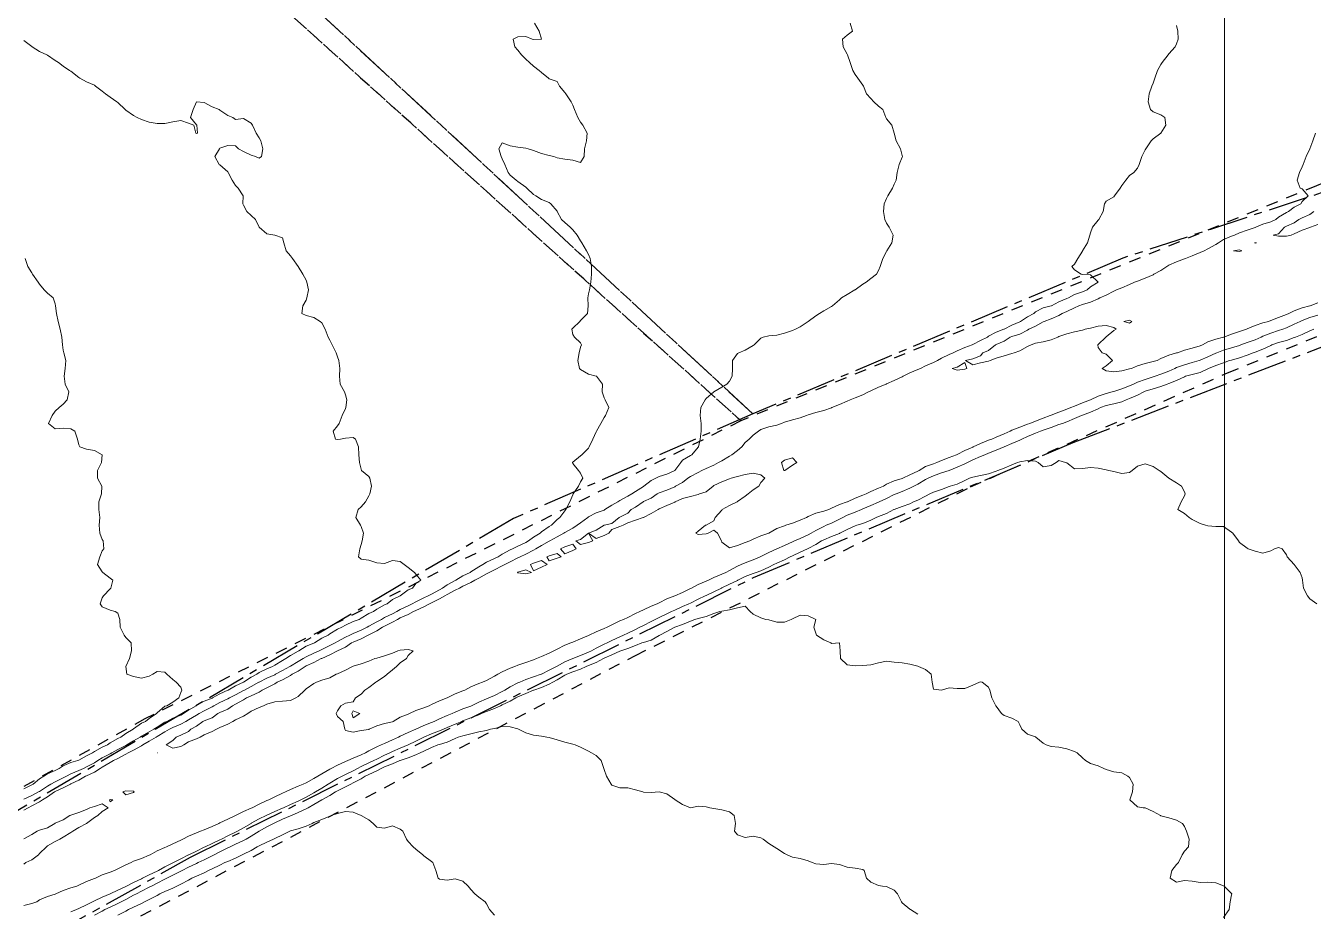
# Model space of a CAD drawing. Header units: centimetres. Extents: x 0 to 642158, y -847 to 649707.
# Drawn here: x 617090.4 to 617172.5, y 620008.1 to 620064.6 of the extents above; entities that cross this region are included whole.
import ezdxf

# ---------------------------------------------------------------- set-up
doc = ezdxf.new("R2010")
doc.units = ezdxf.units.CM
doc.header["$MEASUREMENT"] = 0
doc.linetypes.add('CENTERX2', pattern=[4, 2.5, -0.5, 0.5, -0.5])
doc.linetypes.add('JIS_02_0.7', pattern=[1.35, 0.75, -0.6])
for name, color, linetype, lineweight in [('MEV_grille', 254, 'Continuous', 9), ('WAL_parcellaire agricole', 7, 'JIS_02_0.7', 25), ('WAL_topographie 0.5', 253, 'Continuous', 20)]:
    doc.layers.add(name, color=color, linetype=linetype, lineweight=lineweight)
doc.layers.add('SPW_parcellaire cadastral', color=7, linetype='CENTERX2', lineweight=25, true_color=0xff0542)

# ---------------------------------------------------------------- blocks, each defined once
blk = doc.blocks.new('*U112')
at = {"layer": 'MEV_grille', "transparency": 33554687}
blk.add_lwpolyline([(0, 1825.476), (0, -1825.476)], dxfattribs=at)
blk = doc.blocks.new('*U113')
at = {"layer": 'MEV_grille', "color": 0, "linetype": 'ByBlock', "lineweight": -2, "transparency": 16777216}
blk.add_blockref('*U112', (1800, 0), dxfattribs=at)

msp = doc.modelspace()

# ---------------------------------------------------------------- linework, layer by layer
at = {"layer": 'SPW_parcellaire cadastral'}
for points in [[(617064.759, 620106.478), (617136.737, 620039.849), (617121.465, 620033.179), (617084.443, 620011.372), (616963.37, 620180.072), (616968.009, 620182.814), (617053.863, 620117.239), (617064.759, 620106.478)], [(617064.759, 620106.478), (617115.103, 620149.589), (617131.107, 620131.905), (617146.07, 620115.396), (617189.955, 620066.609), (617194.818, 620061.124), (617160.321, 620049.778), (617136.737, 620039.849), (617064.759, 620106.478)], [(617191.277, 619919.349), (617064.107, 619991.017), (617100.868, 620011.591), (617136.772, 620029.417), (617157.162, 620038.021), (617182.87, 620047.922), (617193.969, 620051.391), (617216.719, 620054.876), (617253.519, 620052.33), (617298.278, 620045.474), (617191.277, 619919.349)]]:
    msp.add_lwpolyline(points, dxfattribs=at)
at = {"layer": 'WAL_parcellaire agricole'}
for points in [[(617260.3, 620061.096), (617237.514, 620062.544), (617224.564, 620063.473), (617209.3, 620064.59), (617202.134, 620064.09), (617191.968, 620060.755), (617187.968, 620060.921), (617172.676, 620054.387), (617135.971, 620039.415), (617008.458, 620154.4), (617004.365, 620160.596), (617050.958, 620154.904), (617075.457, 620161.407)], [(617004.365, 620160.596), (617008.458, 620154.4), (617135.971, 620039.415), (617097.973, 620020.411), (617076.475, 620008.409), (617057.809, 619999.407), (617044.144, 619991.405), (617027.645, 619979.57), (617009.147, 619966.735), (616986.816, 619950.066), (616958.152, 619932.729), (616872.99, 619891.386), (616829.993, 619869.882)], [(616834.393, 619862.141), (616901.115, 619894.202), (616963.611, 619923.834), (616998.733, 619944.275), (617044.542, 619975.155), (617078.601, 619997.784), (617129.239, 620024.449), (617150.605, 620035.193), (617167.005, 620042.471), (617183.636, 620049.254), (617195.968, 620052.589), (617205.635, 620054.257), (617214.468, 620054.924), (617225.801, 620055.092), (617244.635, 620054.095), (617264.801, 620051.764), (617279.268, 620048.932), (617287.568, 620047.033), (617298.302, 620043.934), (617316.303, 620037.27), (617206.585, 619911.125), (617193.234, 619891.652), (617159.761, 619845.532), (616438.339, 619756.31)]]:
    msp.add_lwpolyline(points, dxfattribs=at)
at = {"layer": 'WAL_topographie 0.5'}
for points in [[(617122.8, 620064.75), (617123.113, 620064.25), (617123.25, 620063.75), (617123.25, 620063.75), (617123.25, 620063.75), (617122.75, 620063.715), (617122.667, 620063.75), (617122.25, 620063.917), (617121.75, 620063.886), (617121.45, 620063.75), (617121.547, 620063.25), (617121.75, 620063.047), (617121.987, 620062.75), (617122.25, 620062.466), (617122.485, 620062.25), (617122.75, 620062.019), (617123.112, 620061.75), (617123.25, 620061.607), (617123.704, 620061.25), (617123.75, 620061.202), (617124.25, 620061.042), (617124.396, 620060.75), (617124.75, 620060.345), (617124.799, 620060.25), (617125.147, 620059.75), (617125.25, 620059.528), (617125.369, 620059.25), (617125.564, 620058.75), (617125.75, 620058.44), (617125.898, 620058.25), (617126.161, 620057.75), (617126.12, 620057.25), (617126, 620056.75), (617125.985, 620056.25), (617125.75, 620055.886), (617125.25, 620056.019), (617124.75, 620056.083), (617124.25, 620056.167), (617124.036, 620056.25), (617123.75, 620056.33), (617123.25, 620056.458), (617122.75, 620056.641), (617122.4, 620056.75), (617122.25, 620056.795), (617121.75, 620056.847), (617121.25, 620056.94), (617120.75, 620057.135), (617120.532, 620056.75), (617120.687, 620056.25), (617120.75, 620056.118), (617120.909, 620055.75), (617121.136, 620055.25), (617121.25, 620055.077), (617121.63, 620054.75), (617121.75, 620054.664), (617122.25, 620054.307), (617122.311, 620054.25), (617122.75, 620053.841), (617122.898, 620053.75), (617123.25, 620053.529), (617123.75, 620053.329), (617123.857, 620053.25), (617124.25, 620052.772), (617124.264, 620052.75), (617124.536, 620052.25), (617124.75, 620052.05), (617125.083, 620051.75), (617125.25, 620051.583), (617125.523, 620051.25), (617125.75, 620050.893), (617125.831, 620050.75), (617126.12, 620050.25), (617126.25, 620050.017), (617126.355, 620049.75), (617126.444, 620049.25), (617126.447, 620048.75), (617126.398, 620048.25), (617126.31, 620047.75), (617126.25, 620047.5), (617126.208, 620047.25), (617126.224, 620046.75), (617126.191, 620046.25), (617125.75, 620045.795), (617125.705, 620045.75), (617125.25, 620045.309), (617125.191, 620045.25), (617125.25, 620044.917), (617125.35, 620044.75), (617125.75, 620044.387), (617125.797, 620044.25), (617125.75, 620044.1), (617125.662, 620043.75), (617125.58, 620043.25), (617125.676, 620042.75), (617125.75, 620042.682), (617126.25, 620042.383), (617126.75, 620042.26), (617126.769, 620042.25), (617127.142, 620041.75), (617127.121, 620041.25), (617127.25, 620040.875), (617127.315, 620040.75), (617127.55, 620040.25), (617127.335, 620039.75), (617127.25, 620039.629), (617127.038, 620039.25), (617126.769, 620038.75), (617126.75, 620038.715), (617126.536, 620038.25), (617126.285, 620037.75), (617126.25, 620037.676), (617125.824, 620037.25), (617125.75, 620037.173), (617125.25, 620036.78), (617125.222, 620036.75), (617125.25, 620036.691), (617125.625, 620036.25), (617125.75, 620036.083), (617125.885, 620035.75), (617125.75, 620035.512), (617125.605, 620035.25), (617125.28, 620034.75), (617125.25, 620034.695), (617125.06, 620034.25), (617124.815, 620033.75), (617124.75, 620033.683), (617124.426, 620033.25), (617124.25, 620033.113), (617123.891, 620032.75), (617123.75, 620032.669), (617123.25, 620032.33), (617123.167, 620032.25), (617122.75, 620031.995), (617122.429, 620031.75), (617122.25, 620031.655), (617121.75, 620031.429), (617121.415, 620031.25), (617121.25, 620031.177), (617120.75, 620030.911), (617120.497, 620030.75), (617120.25, 620030.63), (617119.75, 620030.392), (617119.522, 620030.25), (617119.25, 620030.106), (617118.75, 620029.774), (617118.711, 620029.75), (617118.25, 620029.534), (617117.786, 620029.25), (617117.75, 620029.232), (617117.25, 620028.964), (617116.935, 620028.75), (617116.75, 620028.645), (617116.25, 620028.37), (617116.037, 620028.25), (617115.75, 620028.122), (617115.25, 620027.879), (617115.017, 620027.75), (617114.75, 620027.625), (617114.25, 620027.384), (617114.027, 620027.25), (617113.75, 620027.112), (617113.25, 620026.864), (617113.048, 620026.75), (617112.75, 620026.594), (617112.25, 620026.313), (617112.136, 620026.25), (617111.75, 620026.07), (617111.25, 620025.858), (617111.027, 620025.75), (617110.75, 620025.617), (617110.25, 620025.339), (617110.098, 620025.25), (617109.75, 620025.08), (617109.25, 620024.833), (617109.089, 620024.75), (617108.75, 620024.591), (617108.25, 620024.361), (617108.06, 620024.25), (617107.75, 620024.078), (617107.25, 620023.774), (617107.212, 620023.75), (617106.75, 620023.485), (617106.302, 620023.25), (617106.25, 620023.224), (617105.75, 620023.005), (617105.25, 620022.755), (617105.242, 620022.75), (617104.75, 620022.481), (617104.32, 620022.25), (617104.25, 620022.211), (617103.75, 620021.95), (617103.362, 620021.75), (617103.25, 620021.687), (617102.75, 620021.447), (617102.365, 620021.25), (617102.25, 620021.183), (617101.75, 620020.921), (617101.439, 620020.75), (617101.25, 620020.645), (617100.75, 620020.351), (617100.57, 620020.25), (617100.25, 620020.072), (617099.75, 620019.857), (617099.545, 620019.75), (617099.25, 620019.578), (617098.75, 620019.287), (617098.686, 620019.25), (617098.25, 620018.985), (617097.84, 620018.75), (617097.75, 620018.693), (617097.25, 620018.411), (617096.909, 620018.25), (617096.75, 620018.161), (617096.25, 620017.895), (617095.961, 620017.75), (617095.75, 620017.623), (617095.25, 620017.329), (617095.12, 620017.25), (617094.75, 620017.016), (617094.25, 620016.782), (617094.179, 620016.75), (617093.75, 620016.509), (617093.25, 620016.266), (617093.217, 620016.25), (617092.75, 620016.005), (617092.25, 620015.777), (617092.204, 620015.75), (617091.75, 620015.438), (617091.44, 620015.25), (617091.25, 620015.116), (617090.75, 620014.858), (617090.523, 620014.75), (617090.25, 620014.582)], [(617142.946, 620064.75), (617143.094, 620064.25), (617142.75, 620064), (617142.444, 620063.75), (617142.483, 620063.25), (617142.75, 620062.779), (617142.763, 620062.75), (617142.935, 620062.25), (617143.096, 620061.75), (617143.25, 620061.489), (617143.433, 620061.25), (617143.75, 620060.798), (617143.785, 620060.75), (617143.967, 620060.25), (617144.25, 620059.955), (617144.446, 620059.75), (617144.75, 620059.47), (617145.025, 620059.25), (617145.21, 620058.75), (617145.25, 620058.667), (617145.583, 620058.25), (617145.75, 620057.75), (617145.75, 620057.75), (617145.87, 620057.25), (617146.154, 620056.75), (617146.25, 620056.333), (617146.263, 620056.25), (617146.25, 620056.221), (617146.05, 620055.75), (617145.937, 620055.25), (617145.864, 620054.75), (617145.75, 620054.5), (617145.634, 620054.25), (617145.328, 620053.75), (617145.25, 620053.583), (617145.113, 620053.25), (617145.064, 620052.75), (617145.136, 620052.25), (617145.25, 620052.015), (617145.417, 620051.75), (617145.687, 620051.25), (617145.583, 620050.75), (617145.276, 620050.25), (617145.25, 620050.208), (617145.026, 620049.75), (617144.848, 620049.25), (617144.75, 620048.987), (617144.609, 620048.75), (617144.25, 620048.483), (617143.947, 620048.25), (617143.75, 620048.127), (617143.25, 620047.76), (617143.233, 620047.75), (617142.75, 620047.471), (617142.391, 620047.25), (617142.25, 620047.121), (617141.817, 620046.75), (617141.75, 620046.705), (617141.25, 620046.432), (617140.974, 620046.25), (617140.75, 620046.099), (617140.266, 620045.75), (617140.25, 620045.74), (617139.75, 620045.41), (617139.446, 620045.25), (617139.25, 620045.171), (617138.75, 620044.993), (617138.25, 620044.867), (617137.75, 620044.832), (617137.389, 620044.75), (617137.25, 620044.676), (617136.811, 620044.25), (617136.75, 620044.203), (617136.25, 620043.92), (617135.845, 620043.75), (617135.75, 620043.696), (617135.433, 620043.25), (617135.434, 620042.75), (617135.413, 620042.25), (617135.25, 620041.936), (617135.072, 620041.75), (617134.75, 620041.554), (617134.25, 620041.25), (617134.25, 620041.25), (617133.75, 620040.828), (617133.685, 620040.75), (617133.414, 620040.25), (617133.363, 620039.75), (617133.444, 620039.25), (617133.446, 620038.75), (617133.363, 620038.25), (617133.272, 620037.75), (617133.25, 620037.723), (617132.849, 620037.25), (617132.75, 620037.206), (617132.25, 620036.902), (617132.145, 620036.75), (617131.766, 620036.25), (617131.75, 620036.238), (617131.25, 620036.015), (617130.75, 620035.87), (617130.544, 620035.75), (617130.25, 620035.606), (617129.779, 620035.25), (617129.75, 620035.231), (617129.25, 620034.909), (617129.007, 620034.75), (617128.75, 620034.616), (617128.25, 620034.332), (617128.13, 620034.25), (617127.75, 620034.028), (617127.3, 620033.75), (617127.25, 620033.723), (617126.75, 620033.535), (617126.25, 620033.28), (617126.212, 620033.25), (617125.75, 620032.915), (617125.536, 620032.75), (617125.25, 620032.573), (617124.75, 620032.289), (617124.688, 620032.25), (617124.25, 620032.011), (617123.78, 620031.75), (617123.75, 620031.733), (617123.25, 620031.466), (617122.888, 620031.25), (617122.75, 620031.17), (617122.25, 620030.918), (617121.894, 620030.75), (617121.75, 620030.677), (617121.25, 620030.427), (617120.913, 620030.25), (617120.75, 620030.16), (617120.25, 620029.909), (617119.927, 620029.75), (617119.75, 620029.656), (617119.25, 620029.384), (617119.007, 620029.25), (617118.75, 620029.106), (617118.25, 620028.864), (617118.026, 620028.75), (617117.75, 620028.606), (617117.25, 620028.346), (617117.085, 620028.25), (617116.75, 620028.053), (617116.25, 620027.817), (617116.107, 620027.75), (617115.75, 620027.563), (617115.25, 620027.328), (617115.09, 620027.25), (617114.75, 620027.067), (617114.25, 620026.841), (617114.067, 620026.75), (617113.75, 620026.569), (617113.25, 620026.323), (617113.115, 620026.25), (617112.75, 620026.017), (617112.25, 620025.773), (617112.202, 620025.75), (617111.75, 620025.509), (617111.25, 620025.301), (617111.15, 620025.25), (617110.75, 620024.984), (617110.25, 620024.75), (617110.25, 620024.75), (617109.75, 620024.492), (617109.25, 620024.269), (617109.208, 620024.25), (617108.75, 620023.996), (617108.25, 620023.783), (617108.188, 620023.75), (617107.75, 620023.457), (617107.366, 620023.25), (617107.25, 620023.166), (617106.75, 620022.898), (617106.397, 620022.75), (617106.25, 620022.644), (617105.75, 620022.382), (617105.444, 620022.25), (617105.25, 620022.111), (617104.75, 620021.877), (617104.45, 620021.75), (617104.25, 620021.614), (617103.75, 620021.341), (617103.552, 620021.25), (617103.25, 620021.03), (617102.75, 620020.819), (617102.61, 620020.75), (617102.25, 620020.476), (617101.75, 620020.287), (617101.671, 620020.25), (617101.25, 620019.938), (617100.895, 620019.75), (617100.75, 620019.599), (617100.25, 620019.368), (617099.955, 620019.25), (617099.75, 620019.027), (617099.321, 620018.75), (617099.75, 620018.534), (617100.25, 620018.656), (617100.456, 620018.75), (617100.75, 620018.94), (617101.25, 620019.14), (617101.496, 620019.25), (617101.75, 620019.389), (617102.25, 620019.613), (617102.537, 620019.75), (617102.75, 620019.869), (617103.25, 620020.083), (617103.582, 620020.25), (617103.75, 620020.351), (617104.25, 620020.575), (617104.53, 620020.75), (617104.75, 620020.901), (617105.25, 620021.146), (617105.539, 620021.25), (617105.75, 620021.355), (617106.25, 620021.491), (617106.75, 620021.541), (617107.25, 620021.575), (617107.601, 620021.75), (617107.75, 620021.831), (617108.167, 620022.25), (617108.25, 620022.317), (617108.75, 620022.661), (617108.917, 620022.75), (617109.25, 620022.882), (617109.75, 620023.033), (617110.172, 620023.25), (617110.25, 620023.285), (617110.75, 620023.516), (617111.199, 620023.75), (617111.25, 620023.774), (617111.75, 620023.922), (617112.25, 620024.088), (617112.626, 620024.25), (617112.75, 620024.291), (617113.25, 620024.423), (617113.75, 620024.601), (617114.099, 620024.75), (617114.25, 620024.784), (617114.75, 620024.827), (617115.064, 620024.75), (617114.75, 620024.444), (617114.641, 620024.25), (617114.25, 620023.978), (617114.017, 620023.75), (617113.75, 620023.528), (617113.409, 620023.25), (617113.25, 620023.122), (617112.75, 620022.792), (617112.685, 620022.75), (617112.25, 620022.404), (617111.988, 620022.25), (617111.75, 620021.982), (617111.399, 620021.75), (617111.25, 620021.488), (617110.75, 620021.403), (617110.468, 620021.25), (617110.25, 620020.923), (617110.162, 620020.75), (617110.25, 620020.563), (617110.607, 620020.25), (617110.721, 620019.75), (617110.75, 620019.673), (617111.25, 620019.555), (617111.75, 620019.664), (617112.25, 620019.742), (617112.276, 620019.75), (617112.75, 620019.977), (617113.25, 620020.11), (617113.75, 620020.229), (617113.801, 620020.25), (617114.25, 620020.512), (617114.75, 620020.719), (617114.836, 620020.75), (617115.25, 620020.948), (617115.75, 620021.123), (617116.083, 620021.25), (617116.25, 620021.334), (617116.75, 620021.56), (617117.231, 620021.75), (617117.25, 620021.761), (617117.75, 620022.014), (617118.25, 620022.196), (617118.372, 620022.25), (617118.75, 620022.443), (617119.25, 620022.66), (617119.491, 620022.75), (617119.75, 620022.866), (617120.25, 620023.125), (617120.474, 620023.25), (617120.75, 620023.407), (617121.25, 620023.634), (617121.558, 620023.75), (617121.75, 620023.828), (617122.25, 620024.001), (617122.75, 620024.173), (617122.941, 620024.25), (617123.25, 620024.389), (617123.75, 620024.607), (617124.051, 620024.75), (617124.25, 620024.859), (617124.75, 620025.109), (617125.122, 620025.25), (617125.25, 620025.306), (617125.75, 620025.512), (617126.25, 620025.729), (617126.298, 620025.75), (617126.75, 620025.964), (617127.25, 620026.167), (617127.439, 620026.25), (617127.75, 620026.406), (617128.25, 620026.652), (617128.478, 620026.75), (617128.75, 620026.881), (617129.25, 620027.131), (617129.516, 620027.25), (617129.75, 620027.362), (617130.25, 620027.594), (617130.625, 620027.75), (617130.75, 620027.807), (617131.25, 620028.053), (617131.75, 620028.25), (617131.75, 620028.25), (617132.25, 620028.468), (617132.75, 620028.713), (617132.829, 620028.75), (617133.25, 620028.971), (617133.75, 620029.182), (617133.898, 620029.25), (617134.25, 620029.414), (617134.75, 620029.64), (617135.003, 620029.75), (617135.25, 620029.87), (617135.75, 620030.136), (617135.997, 620030.25), (617136.25, 620030.366), (617136.75, 620030.556), (617137.207, 620030.75), (617137.25, 620030.771), (617137.75, 620031.025), (617138.25, 620031.245), (617138.261, 620031.25), (617138.75, 620031.471), (617139.25, 620031.694), (617139.382, 620031.75), (617139.75, 620031.913), (617140.25, 620032.135), (617140.455, 620032.25), (617140.75, 620032.428), (617141.25, 620032.684), (617141.41, 620032.75), (617141.75, 620032.89), (617142.25, 620033.139), (617142.46, 620033.25), (617142.75, 620033.391), (617143.25, 620033.582), (617143.652, 620033.75), (617143.75, 620033.792), (617144.25, 620034.01), (617144.75, 620034.231), (617144.789, 620034.25), (617145.25, 620034.465), (617145.75, 620034.704), (617145.863, 620034.75), (617146.25, 620034.903), (617146.75, 620035.119), (617146.992, 620035.25), (617147.25, 620035.383), (617147.75, 620035.667), (617147.903, 620035.75), (617148.25, 620035.913), (617148.75, 620036.087), (617149.241, 620036.25), (617149.25, 620036.253), (617149.75, 620036.446), (617150.25, 620036.674), (617150.409, 620036.75), (617150.75, 620036.913), (617151.25, 620037.139), (617151.513, 620037.25), (617151.75, 620037.34), (617152.25, 620037.533), (617152.75, 620037.745), (617152.76, 620037.75), (617153.25, 620037.962), (617153.75, 620038.186), (617153.883, 620038.25), (617154.25, 620038.405), (617154.75, 620038.626), (617155.069, 620038.75), (617155.25, 620038.811), (617155.75, 620038.988), (617156.25, 620039.171), (617156.471, 620039.25), (617156.75, 620039.343), (617157.25, 620039.548), (617157.678, 620039.75), (617157.75, 620039.779), (617158.25, 620039.961), (617158.75, 620040.179), (617158.902, 620040.25), (617159.25, 620040.383), (617159.75, 620040.491), (617160.25, 620040.614), (617160.528, 620040.75), (617160.75, 620040.839), (617161.25, 620041.056), (617161.651, 620041.25), (617161.75, 620041.291), (617162.25, 620041.453), (617162.75, 620041.605), (617163.15, 620041.75), (617163.25, 620041.78), (617163.75, 620041.979), (617164.25, 620042.225), (617164.318, 620042.25), (617164.75, 620042.363), (617165.25, 620042.499), (617165.75, 620042.728), (617165.793, 620042.75), (617166.25, 620042.934), (617166.75, 620043.113), (617167.126, 620043.25), (617167.25, 620043.285), (617167.75, 620043.434), (617168.25, 620043.597), (617168.627, 620043.75), (617168.75, 620043.791), (617169.25, 620043.969), (617169.75, 620044.212), (617169.825, 620044.25), (617170.25, 620044.397), (617170.75, 620044.538), (617171.25, 620044.714), (617171.328, 620044.75), (617171.75, 620044.914), (617172.25, 620045.137), (617172.507, 620045.25)], [(617163.75, 620064.607), (617163.824, 620064.25), (617163.844, 620063.75), (617163.75, 620063.45), (617163.65, 620063.25), (617163.25, 620062.806), (617163.22, 620062.75), (617162.831, 620062.25), (617162.75, 620062.13), (617162.529, 620061.75), (617162.355, 620061.25), (617162.25, 620060.942), (617162.176, 620060.75), (617162, 620060.25), (617161.931, 620059.75), (617162.091, 620059.25), (617162.25, 620059.11), (617162.75, 620058.922), (617163, 620058.75), (617163.065, 620058.25), (617162.75, 620057.75), (617162.75, 620057.75), (617162.25, 620057.393), (617162.129, 620057.25), (617161.785, 620056.75), (617161.75, 620056.685), (617161.537, 620056.25), (617161.355, 620055.75), (617161.25, 620055.513), (617161.023, 620055.25), (617160.75, 620055.043), (617160.507, 620054.75), (617160.25, 620054.404), (617160.153, 620054.25), (617159.792, 620053.75), (617159.75, 620053.692), (617159.25, 620053.405), (617159.162, 620053.25), (617159.058, 620052.75), (617158.791, 620052.25), (617158.75, 620052.198), (617158.379, 620051.75), (617158.25, 620051.404), (617158.21, 620051.25), (617158.058, 620050.75), (617157.76, 620050.25), (617157.75, 620050.235), (617157.46, 620049.75), (617157.25, 620049.407), (617157.067, 620049.25), (617157.25, 620049.046), (617157.671, 620048.75), (617157.75, 620048.739), (617158.25, 620048.714), (617158.745, 620048.25), (617158.25, 620047.944), (617158.046, 620047.75), (617157.75, 620047.638), (617157.25, 620047.468), (617156.849, 620047.25), (617156.75, 620047.213), (617156.25, 620046.998), (617155.783, 620046.75), (617155.75, 620046.738), (617155.25, 620046.615), (617154.75, 620046.356), (617154.638, 620046.25), (617154.25, 620046.039), (617153.794, 620045.75), (617153.75, 620045.73), (617153.25, 620045.514), (617152.75, 620045.257), (617152.736, 620045.25), (617152.25, 620045.06), (617151.75, 620044.798), (617151.683, 620044.75), (617151.25, 620044.53), (617150.75, 620044.266), (617150.719, 620044.25), (617150.25, 620044.079), (617149.75, 620043.873), (617149.496, 620043.75), (617149.25, 620043.641), (617148.75, 620043.395), (617148.501, 620043.25), (617148.25, 620043.122), (617147.75, 620042.906), (617147.417, 620042.75), (617147.25, 620042.675), (617146.75, 620042.467), (617146.306, 620042.25), (617146.25, 620042.219), (617145.75, 620041.985), (617145.25, 620041.763), (617145.221, 620041.75), (617144.75, 620041.555), (617144.25, 620041.33), (617144.1, 620041.25), (617143.75, 620041.071), (617143.25, 620040.876), (617142.938, 620040.75), (617142.75, 620040.661), (617142.25, 620040.449), (617141.766, 620040.25), (617141.75, 620040.242), (617141.25, 620040.061), (617140.75, 620039.933), (617140.25, 620039.79), (617140.142, 620039.75), (617139.75, 620039.601), (617139.25, 620039.477), (617138.75, 620039.324), (617138.561, 620039.25), (617138.25, 620039.129), (617137.75, 620039.028), (617137.25, 620038.864), (617137.083, 620038.75), (617136.75, 620038.494), (617136.507, 620038.25), (617136.25, 620038.021), (617136.026, 620037.75), (617135.75, 620037.515), (617135.381, 620037.25), (617135.25, 620037.148), (617134.75, 620036.857), (617134.54, 620036.75), (617134.25, 620036.58), (617133.75, 620036.365), (617133.482, 620036.25), (617133.25, 620036.122), (617132.75, 620035.87), (617132.577, 620035.75), (617132.25, 620035.477), (617131.795, 620035.25), (617131.75, 620035.208), (617131.25, 620034.982), (617130.75, 620034.815), (617130.626, 620034.75), (617130.25, 620034.489), (617129.75, 620034.26), (617129.732, 620034.25), (617129.25, 620033.899), (617128.966, 620033.75), (617128.75, 620033.521), (617128.25, 620033.271), (617128.212, 620033.25), (617127.75, 620032.861), (617127.25, 620032.751), (617127.246, 620032.75), (617126.75, 620032.435), (617126.25, 620032.25), (617126.75, 620031.915), (617127.25, 620032.103), (617127.541, 620032.25), (617127.75, 620032.472), (617128.25, 620032.676), (617128.456, 620032.75), (617128.75, 620032.904), (617129.25, 620033.068), (617129.743, 620033.25), (617129.75, 620033.253), (617130.25, 620033.511), (617130.691, 620033.75), (617130.75, 620033.79), (617131.25, 620034.007), (617131.75, 620034.234), (617131.781, 620034.25), (617132.25, 620034.449), (617132.75, 620034.591), (617133.25, 620034.72), (617133.328, 620034.75), (617133.75, 620034.885), (617134.21, 620035.25), (617134.25, 620035.277), (617134.75, 620035.524), (617135.25, 620035.713), (617135.345, 620035.75), (617135.75, 620035.864), (617136.25, 620035.99), (617136.75, 620036.063), (617137.25, 620035.97), (617137.494, 620035.75), (617137.25, 620035.482), (617137.104, 620035.25), (617136.75, 620035.005), (617136.43, 620034.75), (617136.25, 620034.605), (617135.75, 620034.266), (617135.723, 620034.25), (617135.25, 620034.005), (617134.784, 620033.75), (617134.75, 620033.718), (617134.322, 620033.25), (617134.25, 620033.042), (617133.75, 620032.766), (617133.704, 620032.75), (617133.25, 620032.38), (617133.098, 620032.25), (617133.25, 620032.155), (617133.75, 620032.202), (617133.875, 620032.25), (617134.25, 620032.446), (617134.475, 620032.25), (617134.73, 620031.75), (617134.75, 620031.679), (617135.25, 620031.323), (617135.75, 620031.461), (617136.25, 620031.655), (617136.536, 620031.75), (617136.75, 620031.869), (617137.25, 620032.079), (617137.75, 620032.246), (617137.76, 620032.25), (617138.25, 620032.556), (617138.75, 620032.726), (617138.843, 620032.75), (617139.25, 620032.896), (617139.75, 620033.08), (617140.147, 620033.25), (617140.25, 620033.306), (617140.75, 620033.524), (617141.25, 620033.648), (617141.57, 620033.75), (617141.75, 620033.84), (617142.25, 620034.083), (617142.75, 620034.242), (617142.773, 620034.25), (617143.25, 620034.485), (617143.75, 620034.674), (617143.946, 620034.75), (617144.25, 620034.901), (617144.75, 620035.109), (617145.069, 620035.25), (617145.25, 620035.363), (617145.75, 620035.575), (617146.25, 620035.732), (617146.294, 620035.75), (617146.75, 620035.967), (617147.25, 620036.21), (617147.327, 620036.25), (617147.75, 620036.498), (617148.25, 620036.679), (617148.463, 620036.75), (617148.75, 620036.874), (617149.25, 620037.065), (617149.716, 620037.25), (617149.75, 620037.267), (617150.25, 620037.52), (617150.75, 620037.741), (617150.772, 620037.75), (617151.25, 620037.974), (617151.75, 620038.168), (617151.972, 620038.25), (617152.25, 620038.373), (617152.75, 620038.589), (617153.135, 620038.75), (617153.25, 620038.805), (617153.75, 620039.008), (617154.25, 620039.197), (617154.388, 620039.25), (617154.75, 620039.398), (617155.25, 620039.579), (617155.691, 620039.75), (617155.75, 620039.777), (617156.25, 620039.969), (617156.75, 620040.151), (617157, 620040.25), (617157.25, 620040.355), (617157.75, 620040.549), (617158.25, 620040.744), (617158.263, 620040.75), (617158.75, 620040.973), (617159.25, 620041.151), (617159.648, 620041.25), (617159.75, 620041.278), (617160.25, 620041.439), (617160.75, 620041.64), (617160.996, 620041.75), (617161.25, 620041.867), (617161.75, 620042.054), (617162.25, 620042.21), (617162.375, 620042.25), (617162.75, 620042.38), (617163.25, 620042.572), (617163.634, 620042.75), (617163.75, 620042.805), (617164.25, 620042.989), (617164.75, 620043.121), (617165.181, 620043.25), (617165.25, 620043.273), (617165.75, 620043.493), (617166.25, 620043.729), (617166.305, 620043.75), (617166.75, 620043.915), (617167.25, 620044.06), (617167.75, 620044.216), (617167.85, 620044.25), (617168.25, 620044.393), (617168.75, 620044.578), (617169.145, 620044.75), (617169.25, 620044.798), (617169.75, 620045.005), (617170.25, 620045.162), (617170.516, 620045.25), (617170.75, 620045.335), (617171.25, 620045.562), (617171.625, 620045.75), (617171.75, 620045.809), (617172.25, 620045.992), (617172.75, 620046.141)], [(617090.25, 620063.645), (617090.75, 620063.267), (617090.777, 620063.25), (617091.25, 620062.963), (617091.714, 620062.75), (617091.75, 620062.73), (617092.25, 620062.382), (617092.45, 620062.25), (617092.75, 620062.027), (617093.156, 620061.75), (617093.25, 620061.69), (617093.75, 620061.293), (617093.819, 620061.25), (617094.25, 620061.01), (617094.75, 620060.806), (617094.818, 620060.75), (617095.25, 620060.433), (617095.446, 620060.25), (617095.75, 620060.045), (617096.18, 620059.75), (617096.25, 620059.693), (617096.713, 620059.25), (617096.75, 620059.214), (617097.25, 620058.87), (617097.474, 620058.75), (617097.75, 620058.619), (617098.25, 620058.446), (617098.75, 620058.371), (617099.25, 620058.359), (617099.75, 620058.464), (617100.25, 620058.55), (617100.75, 620058.393), (617101.083, 620058.25), (617101.221, 620057.75), (617101.25, 620057.717), (617101.322, 620057.75), (617101.283, 620058.25), (617101.25, 620058.281), (617100.875, 620058.75), (617101.05, 620059.25), (617101.25, 620059.75), (617101.25, 620059.75), (617101.25, 620059.75), (617101.75, 620059.698), (617102.25, 620059.42), (617102.697, 620059.25), (617102.75, 620059.215), (617103.25, 620058.882), (617103.583, 620058.75), (617103.75, 620058.62), (617104.25, 620058.679), (617104.75, 620058.386), (617104.832, 620058.25), (617105.058, 620057.75), (617105.25, 620057.45), (617105.361, 620057.25), (617105.487, 620056.75), (617105.4, 620056.25), (617105.25, 620056.159), (617105.019, 620056.25), (617104.75, 620056.342), (617104.25, 620056.588), (617103.94, 620056.75), (617103.75, 620056.94), (617103.25, 620056.97), (617102.75, 620056.781), (617102.722, 620056.75), (617102.417, 620056.25), (617102.71, 620055.75), (617102.75, 620055.726), (617103.25, 620055.285), (617103.278, 620055.25), (617103.53, 620054.75), (617103.75, 620054.408), (617103.921, 620054.25), (617104.227, 620053.75), (617104.22, 620053.25), (617104.25, 620053.156), (617104.467, 620052.75), (617104.75, 620052.507), (617105.023, 620052.25), (617105.25, 620051.75), (617105.25, 620051.75), (617105.75, 620051.331), (617106.25, 620051.25), (617106.25, 620051.25), (617106.75, 620051.083), (617106.817, 620050.75), (617106.984, 620050.25), (617107.25, 620049.923), (617107.375, 620049.75), (617107.75, 620049.25), (617107.75, 620049.25), (617108.033, 620048.75), (617108.25, 620048.367), (617108.299, 620048.25), (617108.4, 620047.75), (617108.295, 620047.25), (617108.25, 620047.103), (617108.036, 620046.75), (617107.981, 620046.25), (617108.25, 620046.115), (617108.75, 620045.994), (617109.139, 620045.75), (617109.25, 620045.659), (617109.468, 620045.25), (617109.661, 620044.75), (617109.75, 620044.546), (617109.904, 620044.25), (617110.154, 620043.75), (617110.25, 620043.488), (617110.327, 620043.25), (617110.396, 620042.75), (617110.382, 620042.25), (617110.417, 620041.75), (617110.698, 620041.25), (617110.75, 620041.062), (617110.854, 620040.75), (617110.774, 620040.25), (617110.75, 620040.204), (617110.55, 620039.75), (617110.363, 620039.25), (617110.25, 620039.083), (617109.981, 620038.75), (617110.125, 620038.25), (617110.25, 620038.226), (617110.45, 620038.25), (617110.75, 620038.306), (617111.25, 620038.344), (617111.393, 620038.25), (617111.588, 620037.75), (617111.601, 620037.25), (617111.643, 620036.75), (617111.75, 620036.321), (617111.786, 620036.25), (617112.25, 620035.868), (617112.3, 620035.75), (617112.412, 620035.25), (617112.313, 620034.75), (617112.25, 620034.625), (617112.043, 620034.25), (617111.75, 620033.935), (617111.565, 620033.75), (617111.417, 620033.25), (617111.706, 620032.75), (617111.75, 620032.673), (617111.912, 620032.25), (617111.811, 620031.75), (617111.75, 620031.523), (617111.682, 620031.25), (617111.589, 620030.75), (617111.75, 620030.595), (617112.25, 620030.529), (617112.75, 620030.366), (617113.25, 620030.308), (617113.75, 620030.51), (617114.25, 620030.448), (617114.494, 620030.25), (617114.75, 620030.05), (617115.163, 620029.75), (617115.25, 620029.637), (617115.558, 620029.25), (617115.25, 620029.047), (617115.031, 620028.75), (617114.75, 620028.627), (617114.25, 620028.26), (617114.239, 620028.25), (617113.75, 620028.013), (617113.423, 620027.75), (617113.25, 620027.672), (617112.75, 620027.409), (617112.549, 620027.25), (617112.25, 620027.118), (617111.75, 620026.831), (617111.634, 620026.75), (617111.25, 620026.611), (617110.75, 620026.386), (617110.528, 620026.25), (617110.25, 620026.136), (617109.75, 620025.829), (617109.647, 620025.75), (617109.25, 620025.56), (617108.774, 620025.25), (617108.75, 620025.24), (617108.25, 620025.04), (617107.784, 620024.75), (617107.75, 620024.733), (617107.25, 620024.458), (617106.952, 620024.25), (617106.75, 620024.139), (617106.25, 620023.832), (617106.114, 620023.75), (617105.75, 620023.607), (617105.25, 620023.357), (617105.102, 620023.25), (617104.75, 620023.062), (617104.257, 620022.75), (617104.25, 620022.747), (617103.75, 620022.52), (617103.28, 620022.25), (617103.25, 620022.236), (617102.75, 620022.015), (617102.27, 620021.75), (617102.25, 620021.74), (617101.75, 620021.534), (617101.25, 620021.266), (617101.228, 620021.25), (617100.75, 620020.967), (617100.428, 620020.75), (617100.25, 620020.654), (617099.75, 620020.45), (617099.368, 620020.25), (617099.25, 620020.194), (617098.75, 620019.89), (617098.529, 620019.75), (617098.25, 620019.59), (617097.75, 620019.302), (617097.67, 620019.25), (617097.25, 620019.002), (617096.822, 620018.75), (617096.75, 620018.713), (617096.25, 620018.466), (617095.858, 620018.25), (617095.75, 620018.191), (617095.25, 620017.927), (617094.965, 620017.75), (617094.75, 620017.616), (617094.25, 620017.343), (617094.054, 620017.25), (617093.75, 620017.114), (617093.25, 620016.899), (617092.962, 620016.75), (617092.75, 620016.643), (617092.25, 620016.405), (617091.968, 620016.25), (617091.75, 620016.124), (617091.25, 620015.788), (617091.189, 620015.75), (617090.75, 620015.518), (617090.25, 620015.286)], [(617172.601, 620057.75), (617172.43, 620057.25), (617172.25, 620056.75), (617172.25, 620056.75), (617172.017, 620056.25), (617171.821, 620055.75), (617171.75, 620055.591), (617171.594, 620055.25), (617171.43, 620054.75), (617171.621, 620054.25), (617171.75, 620054.195), (617172.142, 620053.75), (617171.75, 620053.401), (617171.661, 620053.25), (617171.25, 620053.036), (617170.889, 620052.75), (617170.75, 620052.681), (617170.25, 620052.385), (617170.075, 620052.25), (617169.75, 620052.094), (617169.25, 620051.937), (617168.804, 620051.75), (617168.75, 620051.731), (617168.25, 620051.57), (617167.75, 620051.401), (617167.442, 620051.25), (617167.25, 620051.18), (617166.75, 620050.967), (617166.422, 620050.75), (617166.25, 620050.648), (617165.75, 620050.382), (617165.502, 620050.25), (617165.25, 620050.13), (617164.75, 620049.932), (617164.308, 620049.75), (617164.25, 620049.727), (617163.75, 620049.549), (617163.25, 620049.326), (617163.133, 620049.25), (617162.75, 620049.002), (617162.291, 620048.75), (617162.25, 620048.725), (617161.75, 620048.503), (617161.25, 620048.315), (617161.074, 620048.25), (617160.75, 620048.105), (617160.25, 620047.898), (617159.908, 620047.75), (617159.75, 620047.666), (617159.25, 620047.426), (617158.856, 620047.25), (617158.75, 620047.189), (617158.25, 620046.983), (617157.75, 620046.833), (617157.507, 620046.75), (617157.25, 620046.623), (617156.75, 620046.379), (617156.456, 620046.25), (617156.25, 620046.127), (617155.75, 620045.915), (617155.304, 620045.75), (617155.25, 620045.716), (617154.75, 620045.435), (617154.332, 620045.25), (617154.25, 620045.18), (617153.75, 620044.941), (617153.25, 620044.79), (617153.146, 620044.75), (617152.75, 620044.495), (617152.25, 620044.278), (617152.195, 620044.25), (617151.75, 620043.889), (617151.391, 620043.75), (617151.25, 620043.563), (617150.75, 620043.37), (617150.292, 620043.25), (617150.75, 620042.979), (617151.25, 620043.108), (617151.75, 620043.216), (617151.854, 620043.25), (617152.25, 620043.404), (617152.75, 620043.559), (617153.25, 620043.698), (617153.399, 620043.75), (617153.75, 620043.876), (617154.25, 620044.138), (617154.481, 620044.25), (617154.75, 620044.353), (617155.25, 620044.447), (617155.75, 620044.566), (617156.181, 620044.75), (617156.25, 620044.78), (617156.75, 620044.963), (617157.25, 620045.074), (617157.75, 620045.183), (617157.927, 620045.25), (617158.25, 620045.326), (617158.75, 620045.439), (617159.25, 620045.494), (617159.75, 620045.364), (617159.893, 620045.25), (617159.75, 620045.172), (617159.25, 620044.761), (617159.24, 620044.75), (617158.75, 620044.269), (617158.731, 620044.25), (617158.75, 620044.083), (617159, 620043.75), (617159.25, 620043.655), (617159.655, 620043.25), (617159.25, 620042.923), (617159, 620042.75), (617159.25, 620042.605), (617159.75, 620042.538), (617160.25, 620042.605), (617160.75, 620042.724), (617160.875, 620042.75), (617161.25, 620042.911), (617161.75, 620043.056), (617162.25, 620043.183), (617162.5, 620043.25), (617162.75, 620043.373), (617163.25, 620043.592), (617163.75, 620043.736), (617163.814, 620043.75), (617164.25, 620043.911), (617164.75, 620044.044), (617165.25, 620044.19), (617165.4, 620044.25), (617165.75, 620044.436), (617166.25, 620044.623), (617166.75, 620044.747), (617166.763, 620044.75), (617167.25, 620044.927), (617167.75, 620045.1), (617168.198, 620045.25), (617168.25, 620045.277), (617168.75, 620045.495), (617169.25, 620045.65), (617169.605, 620045.75), (617169.75, 620045.806), (617170.25, 620045.999), (617170.75, 620046.183), (617170.912, 620046.25), (617171.25, 620046.419), (617171.75, 620046.603), (617172.25, 620046.744), (617172.269, 620046.75), (617172.75, 620046.933)], [(617172.507, 620052.75), (617172.25, 620052.57), (617171.75, 620052.343), (617171.541, 620052.25), (617171.25, 620052.041), (617170.75, 620051.814), (617170.631, 620051.75), (617170.25, 620051.32), (617169.905, 620051.25), (617170.25, 620051.179), (617170.75, 620051.175), (617171.044, 620051.25), (617171.25, 620051.339), (617171.75, 620051.567), (617172.25, 620051.74), (617172.28, 620051.75), (617172.75, 620051.931)], [(617167.75, 620050.203), (617167.903, 620050.25), (617167.75, 620050.308), (617167.383, 620050.25), (617167.75, 620050.203)], [(617168.75, 620050.742), (617168.85, 620050.75), (617168.75, 620050.755), (617168.72, 620050.75), (617168.75, 620050.742)], [(617090.335, 620049.75), (617090.507, 620049.25), (617090.75, 620048.85), (617090.809, 620048.75), (617091.167, 620048.25), (617091.25, 620048.113), (617091.536, 620047.75), (617091.75, 620047.55), (617092.125, 620047.25), (617092.25, 620046.875), (617092.269, 620046.75), (617092.333, 620046.25), (617092.444, 620045.75), (617092.56, 620045.25), (617092.667, 620044.75), (617092.709, 620044.25), (617092.75, 620043.917), (617092.796, 620043.75), (617092.922, 620043.25), (617092.893, 620042.75), (617092.828, 620042.25), (617092.888, 620041.75), (617093.122, 620041.25), (617093.013, 620040.75), (617092.75, 620040.462), (617092.494, 620040.25), (617092.25, 620040.027), (617092.053, 620039.75), (617091.817, 620039.25), (617092.25, 620038.908), (617092.75, 620038.937), (617093.25, 620038.906), (617093.5, 620038.75), (617093.665, 620038.25), (617093.75, 620037.887), (617093.825, 620037.75), (617094.25, 620037.593), (617094.75, 620037.528), (617095.25, 620037.25), (617095.25, 620037.25), (617095.25, 620037.25), (617095.2, 620036.75), (617094.939, 620036.25), (617094.947, 620035.75), (617095.214, 620035.25), (617095.212, 620034.75), (617095.031, 620034.25), (617095.024, 620033.75), (617095.095, 620033.25), (617095.045, 620032.75), (617095.1, 620032.25), (617095.25, 620031.85), (617095.315, 620031.75), (617095.35, 620031.25), (617095.25, 620031.125), (617095.105, 620030.75), (617094.942, 620030.25), (617095.25, 620029.779), (617095.278, 620029.75), (617095.75, 620029.38), (617095.917, 620029.25), (617095.796, 620028.75), (617095.75, 620028.7), (617095.322, 620028.25), (617095.25, 620028.125), (617095.125, 620027.75), (617095.25, 620027.554), (617095.75, 620027.33), (617096.083, 620027.25), (617096.25, 620027.15), (617096.368, 620026.75), (617096.386, 620026.25), (617096.643, 620025.75), (617096.75, 620025.607), (617097.091, 620025.25), (617097.113, 620024.75), (617096.995, 620024.25), (617096.75, 620023.75), (617096.827, 620023.25), (617097.25, 620023.116), (617097.75, 620023.011), (617098.25, 620023.125), (617098.467, 620023.25), (617098.75, 620023.426), (617099.25, 620023.379), (617099.375, 620023.25), (617099.75, 620022.921), (617099.969, 620022.75), (617100.25, 620022.429), (617100.325, 620022.25), (617100.25, 620022.094), (617100.13, 620021.75), (617099.75, 620021.481), (617099.36, 620021.25), (617099.25, 620021.218), (617098.75, 620020.795), (617098.716, 620020.75), (617098.25, 620020.431), (617098.009, 620020.25), (617097.75, 620020.131), (617097.25, 620019.783), (617097.212, 620019.75), (617096.75, 620019.487), (617096.433, 620019.25), (617096.25, 620019.163), (617095.75, 620018.881), (617095.576, 620018.75), (617095.25, 620018.602), (617094.75, 620018.331), (617094.635, 620018.25), (617094.25, 620018.047), (617093.75, 620017.779), (617093.685, 620017.75), (617093.25, 620017.621), (617092.75, 620017.407), (617092.503, 620017.25), (617092.25, 620017.13), (617091.75, 620016.898), (617091.519, 620016.75), (617091.25, 620016.589), (617090.834, 620016.25), (617090.75, 620016.199), (617090.25, 620015.946)], [(617160.899, 620045.75), (617160.75, 620045.646), (617160.383, 620045.75), (617160.75, 620045.835), (617160.899, 620045.75)], [(617150.25, 620042.711), (617150.368, 620042.75), (617150.25, 620043.12), (617149.75, 620042.836), (617149.435, 620042.75), (617149.75, 620042.641), (617150.25, 620042.711)], [(617138.764, 620036.25), (617138.75, 620036.244), (617138.712, 620036.25), (617138.564, 620036.75), (617138.75, 620036.892), (617139.25, 620037.054), (617139.533, 620036.75), (617139.25, 620036.583), (617138.764, 620036.25)], [(617090.25, 620008.508), (617090.75, 620008.642), (617091.074, 620008.75), (617091.25, 620008.865), (617091.75, 620009.079), (617092.25, 620009.234), (617092.294, 620009.25), (617092.75, 620009.471), (617093.25, 620009.631), (617093.623, 620009.75), (617093.75, 620009.808), (617094.25, 620010.038), (617094.75, 620010.227), (617094.81, 620010.25), (617095.25, 620010.46), (617095.75, 620010.641), (617096.039, 620010.75), (617096.25, 620010.843), (617096.75, 620011.103), (617097.087, 620011.25), (617097.25, 620011.334), (617097.75, 620011.519), (617098.25, 620011.725), (617098.3, 620011.75), (617098.75, 620011.997), (617099.25, 620012.207), (617099.352, 620012.25), (617099.75, 620012.438), (617100.25, 620012.689), (617100.384, 620012.75), (617100.75, 620012.932), (617101.25, 620013.147), (617101.52, 620013.25), (617101.75, 620013.346), (617102.25, 620013.557), (617102.691, 620013.75), (617102.75, 620013.778), (617103.25, 620014.011), (617103.75, 620014.249), (617103.753, 620014.25), (617104.25, 620014.509), (617104.75, 620014.728), (617104.8, 620014.75), (617105.25, 620014.978), (617105.75, 620015.2), (617105.864, 620015.25), (617106.25, 620015.442), (617106.75, 620015.672), (617106.932, 620015.75), (617107.25, 620015.902), (617107.75, 620016.112), (617108.059, 620016.25), (617108.25, 620016.343), (617108.75, 620016.61), (617108.993, 620016.75), (617109.25, 620016.907), (617109.75, 620017.202), (617109.849, 620017.25), (617110.25, 620017.46), (617110.75, 620017.683), (617110.907, 620017.75), (617111.25, 620017.906), (617111.75, 620018.128), (617112.029, 620018.25), (617112.25, 620018.368), (617112.75, 620018.627), (617113.038, 620018.75), (617113.25, 620018.848), (617113.75, 620019.076), (617114.145, 620019.25), (617114.25, 620019.302), (617114.75, 620019.538), (617115.25, 620019.75), (617115.25, 620019.75), (617115.75, 620019.989), (617116.25, 620020.19), (617116.404, 620020.25), (617116.75, 620020.415), (617117.25, 620020.632), (617117.556, 620020.75), (617117.75, 620020.835), (617118.25, 620021.045), (617118.75, 620021.231), (617118.797, 620021.25), (617119.25, 620021.483), (617119.75, 620021.696), (617119.888, 620021.75), (617120.25, 620021.91), (617120.75, 620022.155), (617120.927, 620022.25), (617121.25, 620022.446), (617121.75, 620022.698), (617121.876, 620022.75), (617122.25, 620022.912), (617122.75, 620023.081), (617123.244, 620023.25), (617123.25, 620023.252), (617123.75, 620023.511), (617124.204, 620023.75), (617124.25, 620023.775), (617124.75, 620024.045), (617125.245, 620024.25), (617125.25, 620024.252), (617125.75, 620024.46), (617126.25, 620024.662), (617126.435, 620024.75), (617126.75, 620024.914), (617127.25, 620025.164), (617127.437, 620025.25), (617127.75, 620025.397), (617128.25, 620025.634), (617128.487, 620025.75), (617128.75, 620025.88), (617129.25, 620026.11), (617129.522, 620026.25), (617129.75, 620026.371), (617130.25, 620026.618), (617130.5, 620026.75), (617130.75, 620026.873), (617131.25, 620027.102), (617131.552, 620027.25), (617131.75, 620027.348), (617132.25, 620027.565), (617132.654, 620027.75), (617132.75, 620027.797), (617133.25, 620028.035), (617133.698, 620028.25), (617133.75, 620028.274), (617134.25, 620028.504), (617134.725, 620028.75), (617134.75, 620028.763), (617135.25, 620028.993), (617135.75, 620029.241), (617135.766, 620029.25), (617136.25, 620029.491), (617136.75, 620029.673), (617136.943, 620029.75), (617137.25, 620029.858), (617137.75, 620030.087), (617138.074, 620030.25), (617138.25, 620030.332), (617138.75, 620030.553), (617139.121, 620030.75), (617139.25, 620030.812), (617139.75, 620031.033), (617140.211, 620031.25), (617140.25, 620031.266), (617140.75, 620031.519), (617141.106, 620031.75), (617141.25, 620031.832), (617141.75, 620032.026), (617142.25, 620032.235), (617142.276, 620032.25), (617142.75, 620032.483), (617143.25, 620032.708), (617143.364, 620032.75), (617143.75, 620032.863), (617144.25, 620033.073), (617144.591, 620033.25), (617144.75, 620033.313), (617145.25, 620033.496), (617145.724, 620033.75), (617145.75, 620033.762), (617146.25, 620033.949), (617146.75, 620034.128), (617146.98, 620034.25), (617147.25, 620034.355), (617147.75, 620034.61), (617148.007, 620034.75), (617148.25, 620034.855), (617148.75, 620035.039), (617149.25, 620035.224), (617149.306, 620035.25), (617149.75, 620035.382), (617150.25, 620035.605), (617150.55, 620035.75), (617150.75, 620035.81), (617151.25, 620035.927), (617151.75, 620036.027), (617152.25, 620036.191), (617152.359, 620036.25), (617152.75, 620036.391), (617153.25, 620036.609), (617153.613, 620036.75), (617153.75, 620036.786), (617154.25, 620036.88), (617154.75, 620036.84), (617154.927, 620036.75), (617155.25, 620036.487), (617155.75, 620036.557), (617156.065, 620036.75), (617156.25, 620036.878), (617156.667, 620036.75), (617156.75, 620036.726), (617157.25, 620036.355), (617157.75, 620036.364), (617158.25, 620036.439), (617158.75, 620036.383), (617159.25, 620036.294), (617159.438, 620036.25), (617159.75, 620036.178), (617160.25, 620036.048), (617160.75, 620036.125), (617160.924, 620036.25), (617161.25, 620036.528), (617161.75, 620036.659), (617162.25, 620036.5), (617162.635, 620036.25), (617162.75, 620036.185), (617163.25, 620035.75), (617163.25, 620035.75), (617163.75, 620035.45), (617164.063, 620035.25), (617164.25, 620034.875), (617164.296, 620034.75), (617164.25, 620034.625), (617164.036, 620034.25), (617163.833, 620033.75), (617164.25, 620033.5), (617164.544, 620033.25), (617164.75, 620033.12), (617165.25, 620032.875), (617165.6, 620032.75), (617165.75, 620032.713), (617166.25, 620032.675), (617166.75, 620032.664), (617167.25, 620032.315), (617167.327, 620032.25), (617167.686, 620031.75), (617167.75, 620031.65), (617168.25, 620031.285), (617168.317, 620031.25), (617168.75, 620031.099), (617169.25, 620030.972), (617169.75, 620031.113), (617170, 620031.25), (617170.25, 620031.338), (617170.481, 620031.25), (617170.75, 620030.861), (617170.8, 620030.75), (617171.25, 620030.25), (617171.25, 620030.25), (617171.625, 620029.75), (617171.75, 620029.4), (617171.784, 620029.25), (617171.842, 620028.75), (617172.089, 620028.25), (617172.25, 620028.065), (617172.697, 620027.75)], [(617126.25, 620031.652), (617126.524, 620031.75), (617126.25, 620032.25), (617125.75, 620031.845), (617125.442, 620031.75), (617125.75, 620031.534), (617126.25, 620031.652)], [(617125.25, 620031.147), (617125.461, 620031.25), (617125.25, 620031.553), (617124.75, 620031.37), (617124.464, 620031.25), (617124.75, 620030.922), (617125.25, 620031.147)], [(617123.25, 620030.077), (617123.608, 620030.25), (617123.25, 620030.5), (617122.75, 620030.326), (617122.551, 620030.25), (617122.75, 620029.853), (617123.25, 620030.077)], [(617124.25, 620030.661), (617124.5, 620030.75), (617124.25, 620030.956), (617123.75, 620030.805), (617123.587, 620030.75), (617123.75, 620030.475), (617124.25, 620030.661)], [(617122.25, 620029.664), (617122.62, 620029.75), (617122.25, 620029.914), (617121.75, 620029.756), (617121.734, 620029.75), (617121.75, 620029.729), (617122.25, 620029.664)], [(617093.25, 620008.101), (617093.614, 620008.25), (617093.75, 620008.313), (617094.25, 620008.562), (617094.629, 620008.75), (617094.75, 620008.81), (617095.25, 620009.045), (617095.75, 620009.249), (617095.753, 620009.25), (617096.25, 620009.492), (617096.75, 620009.724), (617096.804, 620009.75), (617097.25, 620009.986), (617097.75, 620010.217), (617097.821, 620010.25), (617098.25, 620010.469), (617098.75, 620010.711), (617098.827, 620010.75), (617099.25, 620010.988), (617099.75, 620011.228), (617099.796, 620011.25), (617100.25, 620011.499), (617100.75, 620011.737), (617100.78, 620011.75), (617101.25, 620011.985), (617101.75, 620012.223), (617101.806, 620012.25), (617102.25, 620012.469), (617102.75, 620012.701), (617102.854, 620012.75), (617103.25, 620012.958), (617103.75, 620013.191), (617103.87, 620013.25), (617104.25, 620013.465), (617104.738, 620013.75), (617104.75, 620013.757), (617105.25, 620014.032), (617105.71, 620014.25), (617105.75, 620014.27), (617106.25, 620014.511), (617106.75, 620014.727), (617106.805, 620014.75), (617107.25, 620014.956), (617107.75, 620015.173), (617107.909, 620015.25), (617108.25, 620015.427), (617108.75, 620015.701), (617108.837, 620015.75), (617109.25, 620016.002), (617109.651, 620016.25), (617109.75, 620016.315), (617110.25, 620016.607), (617110.538, 620016.75), (617110.75, 620016.856), (617111.25, 620017.106), (617111.523, 620017.25), (617111.75, 620017.365), (617112.25, 620017.598), (617112.555, 620017.75), (617112.75, 620017.852), (617113.25, 620018.098), (617113.59, 620018.25), (617113.75, 620018.323), (617114.25, 620018.538), (617114.744, 620018.75), (617114.75, 620018.753), (617115.25, 620018.985), (617115.747, 620019.25), (617115.75, 620019.252), (617116.25, 620019.466), (617116.75, 620019.645), (617117.004, 620019.75), (617117.25, 620019.853), (617117.75, 620020.068), (617118.172, 620020.25), (617118.25, 620020.283), (617118.75, 620020.48), (617119.25, 620020.678), (617119.425, 620020.75), (617119.75, 620020.882), (617120.25, 620021.074), (617120.639, 620021.25), (617120.75, 620021.298), (617121.25, 620021.542), (617121.629, 620021.75), (617121.75, 620021.811), (617122.25, 620022.024), (617122.75, 620022.246), (617122.76, 620022.25), (617123.25, 620022.407), (617123.75, 620022.613), (617123.973, 620022.75), (617124.25, 620022.903), (617124.75, 620023.194), (617124.862, 620023.25), (617125.25, 620023.401), (617125.75, 620023.586), (617126.096, 620023.75), (617126.25, 620023.805), (617126.75, 620023.995), (617127.203, 620024.25), (617127.25, 620024.272), (617127.75, 620024.49), (617128.25, 620024.717), (617128.323, 620024.75), (617128.75, 620024.897), (617129.25, 620025.097), (617129.652, 620025.25), (617129.75, 620025.281), (617130.25, 620025.437), (617130.75, 620025.715), (617130.806, 620025.75), (617131.25, 620025.988), (617131.75, 620026.25), (617131.75, 620026.25), (617132.25, 620026.422), (617132.75, 620026.639), (617133.041, 620026.75), (617133.25, 620026.804), (617133.75, 620026.943), (617134.25, 620027.126), (617134.625, 620027.25), (617134.75, 620027.281), (617135.25, 620027.363), (617135.75, 620027.494), (617136.25, 620027.6), (617136.568, 620027.25), (617136.75, 620027.076), (617137.25, 620026.844), (617137.55, 620026.75), (617137.75, 620026.714), (617138.25, 620026.575), (617138.75, 620026.578), (617139.167, 620026.75), (617139.25, 620026.794), (617139.75, 620027.015), (617140.25, 620026.977), (617140.75, 620026.75), (617140.75, 620026.75), (617140.75, 620026.75), (617140.625, 620026.25), (617140.75, 620025.875), (617140.783, 620025.75), (617141.25, 620025.446), (617141.7, 620025.25), (617141.75, 620025.219), (617142.249, 620025.25), (617142.25, 620025.25), (617142.25, 620025.25), (617142.288, 620024.75), (617142.313, 620024.25), (617142.75, 620023.861), (617143.25, 620023.794), (617143.75, 620023.822), (617144.25, 620023.865), (617144.75, 620023.991), (617145.25, 620024.08), (617145.75, 620024.015), (617146.25, 620023.974), (617146.75, 620023.905), (617147.25, 620023.761), (617147.288, 620023.75), (617147.75, 620023.568), (617148.1, 620023.25), (617148.17, 620022.75), (617148.25, 620022.306), (617148.75, 620022.25), (617149.25, 620022.383), (617149.75, 620022.337), (617150.25, 620022.342), (617150.75, 620022.56), (617151.173, 620022.75), (617151.25, 620022.773), (617151.35, 620022.75), (617151.75, 620022.442), (617151.843, 620022.25), (617151.96, 620021.75), (617152.231, 620021.25), (617152.25, 620021.221), (617152.583, 620020.75), (617152.75, 620020.636), (617153.25, 620020.464), (617153.645, 620020.25), (617153.75, 620020.027), (617153.881, 620019.75), (617154.25, 620019.446), (617154.75, 620019.266), (617154.783, 620019.25), (617155.25, 620018.861), (617155.432, 620018.75), (617155.75, 620018.641), (617156.25, 620018.606), (617156.75, 620018.51), (617157.25, 620018.321), (617157.408, 620018.25), (617157.75, 620017.925), (617157.945, 620017.75), (617158.25, 620017.573), (617158.75, 620017.426), (617159.103, 620017.25), (617159.25, 620017.181), (617159.75, 620017.042), (617160.25, 620016.979), (617160.643, 620016.75), (617160.75, 620016.671), (617160.985, 620016.25), (617160.939, 620015.75), (617160.771, 620015.25), (617161.25, 620014.808), (617161.625, 620014.75), (617161.75, 620014.737), (617162.25, 620014.5), (617162.725, 620014.25), (617162.75, 620014.236), (617163.25, 620014.107), (617163.75, 620013.964), (617164.125, 620013.75), (617164.25, 620013.541), (617164.385, 620013.25), (617164.55, 620012.75), (617164.515, 620012.25), (617164.25, 620011.985), (617164.096, 620011.75), (617163.861, 620011.25), (617163.75, 620011.133), (617163.455, 620010.75), (617163.337, 620010.25), (617163.75, 620010.006), (617164.25, 620010.116), (617164.75, 620010.06), (617165.25, 620009.97), (617165.75, 620009.991), (617166.25, 620009.95), (617166.75, 620009.761), (617166.774, 620009.75), (617167.25, 620009.274), (617167.266, 620009.25), (617167.25, 620009.188), (617167.17, 620008.75), (617167.092, 620008.25), (617166.75, 620007.75)], [(617111.667, 620020.75), (617111.25, 620020.472), (617111.161, 620020.75), (617111.25, 620020.917), (617111.667, 620020.75)], [(617094.75, 620007.888), (617095.25, 620008.162), (617095.417, 620008.25), (617095.75, 620008.418), (617096.25, 620008.64), (617096.464, 620008.75), (617096.75, 620008.904), (617097.25, 620009.162), (617097.424, 620009.25), (617097.75, 620009.422), (617098.25, 620009.672), (617098.395, 620009.75), (617098.75, 620009.936), (617099.25, 620010.187), (617099.376, 620010.25), (617099.75, 620010.441), (617100.25, 620010.699), (617100.342, 620010.75), (617100.75, 620010.968), (617101.25, 620011.201), (617101.363, 620011.25), (617101.75, 620011.42), (617102.25, 620011.67), (617102.394, 620011.75), (617102.75, 620011.94), (617103.25, 620012.181), (617103.395, 620012.25), (617103.75, 620012.414), (617104.25, 620012.656), (617104.418, 620012.75), (617104.75, 620012.936), (617105.25, 620013.247), (617105.255, 620013.25), (617105.75, 620013.528), (617106.167, 620013.75), (617106.25, 620013.789), (617106.75, 620014.01), (617107.25, 620014.224), (617107.308, 620014.25), (617107.75, 620014.434), (617108.25, 620014.68), (617108.372, 620014.75), (617108.75, 620014.952), (617109.25, 620015.247), (617109.256, 620015.25), (617109.75, 620015.521), (617110.119, 620015.75), (617110.25, 620015.829), (617110.75, 620016.074), (617111.09, 620016.25), (617111.25, 620016.327), (617111.75, 620016.595), (617112.013, 620016.75), (617112.25, 620016.865), (617112.75, 620017.105), (617113.033, 620017.25), (617113.25, 620017.343), (617113.75, 620017.536), (617114.227, 620017.75), (617114.25, 620017.758), (617114.75, 620017.923), (617115.25, 620018.124), (617115.513, 620018.25), (617115.75, 620018.35), (617116.25, 620018.578), (617116.655, 620018.75), (617116.75, 620018.777), (617117.25, 620018.921), (617117.75, 620019.158), (617117.952, 620019.25), (617118.25, 620019.335), (617118.75, 620019.465), (617119.25, 620019.589), (617119.75, 620019.663), (617120, 620019.75), (617120.25, 620019.806), (617120.75, 620019.915), (617121.25, 620019.909), (617121.75, 620019.769), (617121.787, 620019.75), (617122.25, 620019.527), (617122.75, 620019.363), (617123.25, 620019.311), (617123.6, 620019.25), (617123.75, 620019.217), (617124.25, 620019.073), (617124.75, 620018.936), (617125.25, 620018.798), (617125.4, 620018.75), (617125.75, 620018.615), (617126.25, 620018.357), (617126.438, 620018.25), (617126.75, 620018.083), (617127.062, 620017.75), (617127.227, 620017.25), (617127.25, 620017.179), (617127.393, 620016.75), (617127.697, 620016.25), (617127.75, 620016.179), (617128.25, 620016.008), (617128.75, 620016.024), (617129.25, 620015.892), (617129.719, 620015.75), (617129.75, 620015.739), (617130.25, 620015.71), (617130.75, 620015.75), (617130.75, 620015.75), (617130.75, 620015.75), (617131.25, 620015.625), (617131.75, 620015.275), (617131.788, 620015.25), (617132.25, 620014.95), (617132.75, 620014.75), (617133.25, 620014.854), (617133.75, 620014.809), (617133.981, 620014.75), (617134.25, 620014.687), (617134.75, 620014.607), (617135.25, 620014.494), (617135.538, 620014.25), (617135.628, 620013.75), (617135.559, 620013.25), (617135.75, 620013.009), (617136.25, 620012.858), (617136.75, 620012.924), (617137.25, 620012.835), (617137.388, 620012.75), (617137.75, 620012.458), (617138.091, 620012.25), (617138.25, 620012.144), (617138.75, 620011.838), (617138.917, 620011.75), (617139.25, 620011.6), (617139.75, 620011.5), (617140.25, 620011.355), (617140.516, 620011.25), (617140.75, 620011.169), (617141.25, 620011.121), (617141.75, 620011.194), (617142.25, 620011.133), (617142.75, 620010.964), (617143.25, 620010.893), (617143.75, 620010.806), (617143.825, 620010.75), (617143.982, 620010.25), (617144.25, 620010.008), (617144.75, 620009.779), (617145, 620009.75), (617145.25, 620009.726), (617145.75, 620009.482), (617145.947, 620009.25), (617146.208, 620008.75), (617146.25, 620008.679), (617146.75, 620008.273), (617146.792, 620008.25), (617147.25, 620007.96)], [(617098.75, 620018.247), (617098.763, 620018.25), (617098.75, 620018.252), (617098.742, 620018.25), (617098.75, 620018.247)], [(617097.286, 620015.75), (617097.25, 620015.722), (617096.75, 620015.579), (617096.571, 620015.75), (617096.75, 620015.821), (617097.25, 620015.802), (617097.286, 620015.75)], [(617090.25, 620012.766), (617090.75, 620013.04), (617091.095, 620013.25), (617091.25, 620013.323), (617091.75, 620013.471), (617092.226, 620013.75), (617092.25, 620013.76), (617092.75, 620013.982), (617093.191, 620014.25), (617093.25, 620014.275), (617093.75, 620014.45), (617094.25, 620014.644), (617094.454, 620014.75), (617094.75, 620014.83), (617095.25, 620014.99), (617095.635, 620014.75), (617095.25, 620014.503), (617094.961, 620014.25), (617094.75, 620014.123), (617094.255, 620013.75), (617094.25, 620013.747), (617093.75, 620013.49), (617093.378, 620013.25), (617093.25, 620013.164), (617092.75, 620012.874), (617092.538, 620012.75), (617092.25, 620012.601), (617091.75, 620012.313), (617091.689, 620012.25), (617091.25, 620011.819), (617091.174, 620011.75), (617090.75, 620011.428), (617090.384, 620011.25), (617090.25, 620011.145)], [(617095.929, 620015.25), (617095.75, 620015.118), (617095.705, 620015.25), (617095.75, 620015.264), (617095.929, 620015.25)], [(617096.25, 620007.9), (617096.75, 620008.157), (617096.915, 620008.25), (617097.25, 620008.413), (617097.75, 620008.642), (617097.953, 620008.75), (617098.25, 620008.89), (617098.75, 620009.151), (617098.93, 620009.25), (617099.25, 620009.401), (617099.75, 620009.62), (617099.997, 620009.75), (617100.25, 620009.868), (617100.75, 620010.138), (617100.951, 620010.25), (617101.25, 620010.385), (617101.75, 620010.605), (617102.03, 620010.75), (617102.25, 620010.842), (617102.75, 620011.083), (617103.072, 620011.25), (617103.25, 620011.327), (617103.75, 620011.536), (617104.167, 620011.75), (617104.25, 620011.785), (617104.75, 620012.017), (617105.126, 620012.25), (617105.25, 620012.315), (617105.75, 620012.543), (617106.167, 620012.75), (617106.25, 620012.789), (617106.75, 620013.021), (617107.199, 620013.25), (617107.25, 620013.268), (617107.75, 620013.396), (617108.25, 620013.565), (617108.624, 620013.75), (617108.75, 620013.799), (617109.25, 620013.994), (617109.75, 620014.211), (617109.853, 620014.25), (617110.25, 620014.381), (617110.75, 620014.51), (617111.25, 620014.463), (617111.75, 620014.25), (617111.75, 620014.25), (617112.25, 620013.982), (617112.521, 620013.75), (617112.75, 620013.515), (617113.25, 620013.444), (617113.75, 620013.583), (617114.25, 620013.38), (617114.417, 620013.25), (617114.638, 620012.75), (617114.75, 620012.593), (617115.074, 620012.25), (617115.25, 620012.115), (617115.687, 620011.75), (617115.75, 620011.681), (617116.25, 620011.319), (617116.33, 620011.25), (617116.519, 620010.75), (617116.659, 620010.25), (617116.75, 620010.185), (617117.25, 620010.12), (617117.75, 620010.218), (617118.25, 620010.056), (617118.576, 620009.75), (617118.75, 620009.528), (617119.006, 620009.25), (617119.25, 620009.052), (617119.664, 620008.75), (617119.75, 620008.613), (617119.945, 620008.25), (617120.25, 620007.893)]]:
    msp.add_lwpolyline(points, dxfattribs=at)

# ---------------------------------------------------------------- block references
at = {"layer": 'MEV_grille', "transparency": 33554687}
msp.add_blockref('*U113', (615366.814, 620593.644), dxfattribs=at)

doc.saveas('drawing.dxf')
